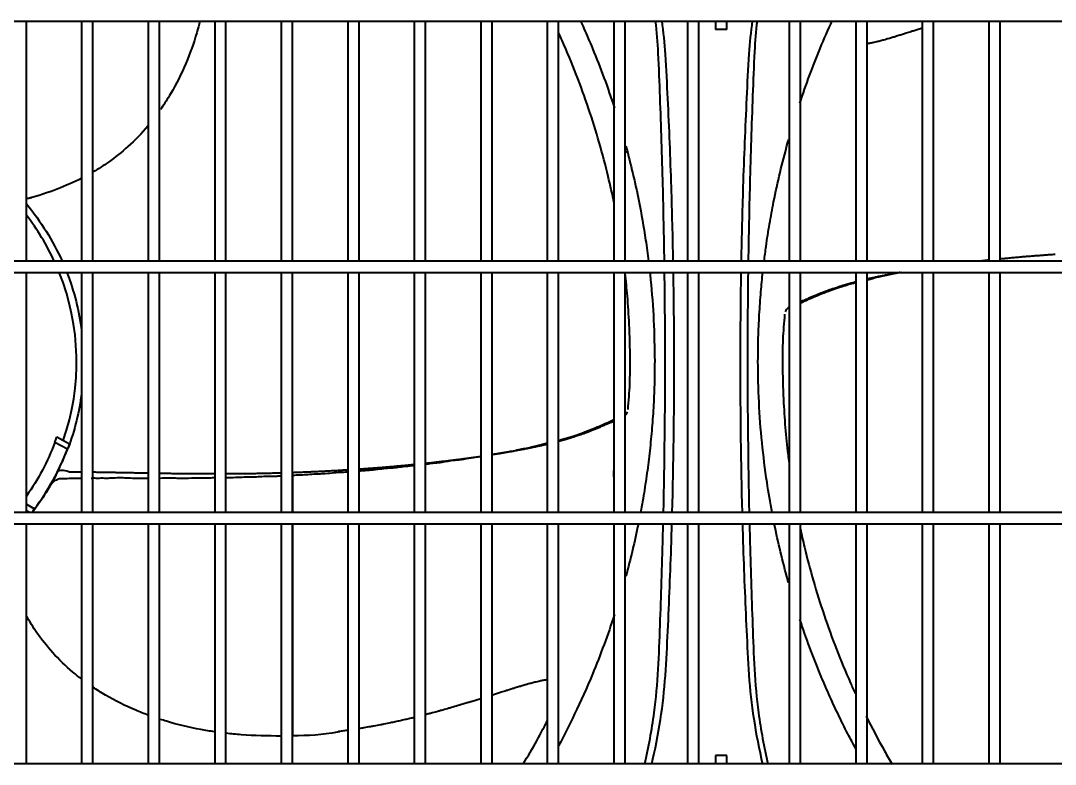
# Model space of a CAD drawing. Extents: x 58467 to 79089, y -33726 to -17391.
# Drawn here: x 78410.26 to 78446.81, y -19846.09 to -19819.82 of the extents above; entities that cross this region are included whole.
import ezdxf

# ---------------------------------------------------------------- set-up
doc = ezdxf.new("R2010")
doc.units = 0
doc.header["$LTSCALE"] = 100
doc.layers.add('+ENTE-ST-DOSEME USTU KONDDRENAJ', color=110, linetype='DOSEMEUSTUKONDENSDRENAJ_LINE', lineweight=40)
doc.linetypes.add('DOSEMEUSTUKONDENSDRENAJ_LINE', pattern='A,300,-40,["CD",Standard,S=15,R=0,X=-35,Y=-7.5],0', length=340)

# ---------------------------------------------------------------- blocks, each defined once
blk = doc.blocks.new('MAGAZA')
at = {"color": 3}
for p, q in [((54065.854, -32520.918, -3.539), (54184.216, -32520.918, -3.539)), ((54101.055, -32529.398, -3.539), (54101.055, -32520.919, -3.539)), ((54103.006, -32520.919, -3.539), (54103.006, -32529.398, -3.539)), ((54103.406, -32529.398, -3.539), (54103.406, -32520.919, -3.539)), ((54105.355, -32520.919, -3.539), (54105.355, -32529.398, -3.539)), ((54105.755, -32529.398, -3.539), (54105.755, -32520.919, -3.539)), ((54107.705, -32520.919, -3.539), (54107.705, -32529.398, -3.539)), ((54108.105, -32529.398, -3.539), (54108.105, -32520.919, -3.539)), ((54110.055, -32520.919, -3.539), (54110.055, -32529.398, -3.539)), ((54110.455, -32529.398, -3.539), (54110.455, -32520.919, -3.539)), ((54112.404, -32520.919, -3.539), (54112.404, -32529.398, -3.539)), ((54112.804, -32529.398, -3.539), (54112.804, -32520.919, -3.539)), ((54114.754, -32520.919, -3.539), (54114.754, -32529.398, -3.539)), ((54115.154, -32529.398, -3.539), (54115.154, -32520.919, -3.539)), ((54117.104, -32520.919, -3.539), (54117.104, -32529.398, -3.539)), ((54117.503, -32529.398, -3.539), (54117.503, -32520.919, -3.539)), ((54119.453, -32520.919, -3.539), (54119.453, -32529.398, -3.539)), ((54119.853, -32529.398, -3.539), (54119.853, -32520.919, -3.539)), ((54121.803, -32520.919, -3.539), (54121.803, -32529.398, -3.539)), ((54122.203, -32529.398, -3.539), (54122.203, -32520.919, -3.539)), ((54124.402, -32520.919, -3.539), (54124.402, -32529.397, -3.539)), ((54124.802, -32529.397, -3.539), (54124.802, -32520.919, -3.539)), ((54125.402, -32520.918, -3.539), (54125.402, -32521.218, -3.539)), ((54125.802, -32521.218, -3.539), (54125.802, -32520.918, -3.539)), ((54128.002, -32520.919, -3.539), (54128.002, -32529.398, -3.539)), ((54128.402, -32529.398, -3.539), (54128.402, -32520.919, -3.539)), ((54130.351, -32520.919, -3.539), (54130.351, -32529.398, -3.539)), ((54130.751, -32529.398, -3.539), (54130.751, -32520.919, -3.539)), ((54132.701, -32520.919, -3.539), (54132.701, -32529.398, -3.539)), ((54133.101, -32529.398, -3.539), (54133.101, -32520.919, -3.539)), ((54135.051, -32520.919, -3.539), (54135.051, -32529.398, -3.539)), ((54135.451, -32529.398, -3.539), (54135.451, -32520.919, -3.539)), ((54122.252, -32525.539, -3.539), (54122.203, -32525.58, -3.539)), ((54184.216, -32529.397, -3.539), (54065.854, -32529.397, -3.539)), ((54065.854, -32529.797, -3.539), (54184.216, -32529.797, -3.539)), ((54101.055, -32538.275, -3.539), (54101.055, -32529.798, -3.539)), ((54103.006, -32529.798, -3.539), (54103.006, -32538.275, -3.539)), ((54103.406, -32538.275, -3.539), (54103.406, -32529.798, -3.539)), ((54105.355, -32529.798, -3.539), (54105.355, -32538.275, -3.539)), ((54105.755, -32538.275, -3.539), (54105.755, -32529.798, -3.539)), ((54107.705, -32529.798, -3.539), (54107.705, -32538.275, -3.539)), ((54108.105, -32538.275, -3.539), (54108.105, -32529.798, -3.539)), ((54110.055, -32529.798, -3.539), (54110.055, -32538.275, -3.539)), ((54110.455, -32538.275, -3.539), (54110.455, -32529.798, -3.539)), ((54112.404, -32529.798, -3.539), (54112.404, -32538.275, -3.539)), ((54112.804, -32538.275, -3.539), (54112.804, -32529.798, -3.539)), ((54114.754, -32529.798, -3.539), (54114.754, -32538.275, -3.539)), ((54115.154, -32538.275, -3.539), (54115.154, -32529.798, -3.539)), ((54117.104, -32529.798, -3.539), (54117.104, -32538.275, -3.539)), ((54117.503, -32538.275, -3.539), (54117.503, -32529.798, -3.539)), ((54119.453, -32529.798, -3.539), (54119.453, -32538.275, -3.539)), ((54119.853, -32538.275, -3.539), (54119.853, -32529.798, -3.539)), ((54121.803, -32529.798, -3.539), (54121.803, -32538.275, -3.539)), ((54122.203, -32538.275, -3.539), (54122.203, -32529.798, -3.539)), ((54124.402, -32529.797, -3.539), (54124.402, -32538.276, -3.539)), ((54124.802, -32538.276, -3.539), (54124.802, -32529.797, -3.539)), ((54128.002, -32529.798, -3.539), (54128.002, -32538.275, -3.539)), ((54128.402, -32538.275, -3.539), (54128.402, -32529.798, -3.539)), ((54130.351, -32529.798, -3.539), (54130.351, -32538.275, -3.539)), ((54130.751, -32538.275, -3.539), (54130.751, -32529.798, -3.539)), ((54132.701, -32529.798, -3.539), (54132.701, -32538.275, -3.539)), ((54133.101, -32538.275, -3.539), (54133.101, -32529.798, -3.539)), ((54135.051, -32529.798, -3.539), (54135.051, -32538.275, -3.539)), ((54135.451, -32538.275, -3.539), (54135.451, -32529.798, -3.539)), ((54102.125, -32535.607, -3.539), (54102.571, -32535.851, -3.539)), ((54102.501, -32536.041, -3.539), (54102.057, -32535.798, -3.539)), ((54110.459, -32536.955, -3.539), (54110.459, -32538.276, -3.539)), ((54184.216, -32538.276, -3.539), (54065.854, -32538.276, -3.539)), ((54101.055, -32537.985, -3.539), (54101.346, -32538.145, -3.539)), ((54101.168, -32538.276, -3.539), (54101.055, -32538.213, -3.539)), ((54065.854, -32538.676, -3.539), (54184.216, -32538.676, -3.539)), ((54101.055, -32547.154, -3.539), (54101.055, -32538.675, -3.539)), ((54103.006, -32538.675, -3.539), (54103.006, -32547.154, -3.539)), ((54103.406, -32547.154, -3.539), (54103.406, -32538.675, -3.539)), ((54105.355, -32538.675, -3.539), (54105.355, -32547.154, -3.539)), ((54105.755, -32547.154, -3.539), (54105.755, -32538.675, -3.539)), ((54107.705, -32538.675, -3.539), (54107.705, -32547.154, -3.539)), ((54108.105, -32547.154, -3.539), (54108.105, -32538.675, -3.539)), ((54110.055, -32538.675, -3.539), (54110.055, -32547.154, -3.539)), ((54110.455, -32547.154, -3.539), (54110.455, -32538.675, -3.539)), ((54110.459, -32538.676, -3.539), (54110.459, -32546.153, -3.539)), ((54112.404, -32538.675, -3.539), (54112.404, -32547.154, -3.539)), ((54112.804, -32547.154, -3.539), (54112.804, -32538.675, -3.539)), ((54114.754, -32538.675, -3.539), (54114.754, -32547.154, -3.539)), ((54115.154, -32547.154, -3.539), (54115.154, -32538.675, -3.539)), ((54117.104, -32538.675, -3.539), (54117.104, -32547.154, -3.539)), ((54117.503, -32547.154, -3.539), (54117.503, -32538.675, -3.539)), ((54119.453, -32538.675, -3.539), (54119.453, -32547.154, -3.539)), ((54119.853, -32547.154, -3.539), (54119.853, -32538.675, -3.539)), ((54121.803, -32538.675, -3.539), (54121.803, -32547.154, -3.539)), ((54122.203, -32547.154, -3.539), (54122.203, -32538.675, -3.539)), ((54124.402, -32538.676, -3.539), (54124.402, -32547.154, -3.539)), ((54124.802, -32547.154, -3.539), (54124.802, -32538.676, -3.539)), ((54128.002, -32538.675, -3.539), (54128.002, -32547.154, -3.539)), ((54128.402, -32547.154, -3.539), (54128.402, -32538.675, -3.539)), ((54130.351, -32538.675, -3.539), (54130.351, -32547.154, -3.539)), ((54130.751, -32547.154, -3.539), (54130.751, -32538.675, -3.539)), ((54132.701, -32538.675, -3.539), (54132.701, -32547.154, -3.539)), ((54133.101, -32547.154, -3.539), (54133.101, -32538.675, -3.539)), ((54135.051, -32538.675, -3.539), (54135.051, -32547.154, -3.539)), ((54135.451, -32547.154, -3.539), (54135.451, -32538.675, -3.539)), ((54125.402, -32546.854, -3.539), (54125.402, -32547.154, -3.539)), ((54125.802, -32546.854, -3.539), (54125.402, -32546.854, -3.539)), ((54125.802, -32547.154, -3.539), (54125.802, -32546.854, -3.539)), ((54184.216, -32547.154, -3.539), (54065.854, -32547.154, -3.539))]:
    blk.add_line(p, q, dxfattribs=at)
at = {"color": 3, "extrusion": (5.03151e-06, -5.39034e-06, 1)}
blk.add_arc((54101.1, -32526.675, -3.093), 0.5, 264.8443, 286.4677, dxfattribs=at)
at = {"color": 3, "extrusion": (0, 0, -1)}
for centre, radius, start, end in [((-54094.375, -32532.957, 3.539), 8.702, 140.1375, 155.8505), ((-54094.377, -32532.953, 3.539), 8.699, 158.7281, 172.7104), ((-54094.377, -32532.953, 3.539), 8.699, 187.2888, 200.4357), ((-54094.376, -32532.953, 3.539), 8.191, 200.3267, 215.3728), ((-54094.376, -32532.953, 3.539), 8.699, 207.6697, 217.7283)]:
    blk.add_arc(centre, radius, start, end, dxfattribs=at)
at = {"color": 3}
for centre, radius, start, end in [((54094.376, -32532.953, -3.539), 8.449, 24.8886, 37.7673), ((54094.377, -32532.954, -3.539), 8.449, 340.7965, 21.9425), ((54094.375, -32532.948, -3.539), 8.694, 323.2955, 339.1626), ((54122.891, -32536.902, -3.539), 1.1, 171.8382, 188.1618), ((54122.891, -32536.902, -3.539), 1.795, 261.0565, 262.7284)]:
    blk.add_arc(centre, radius, start, end, dxfattribs=at)
for points, knots in [([(54107.186, -32520.922, -3.539), (54107.151, -32521.059, -3.539), (54107.011, -32521.563, -3.539), (54106.702, -32522.434, -3.539), (54106.261, -32523.321, -3.539), (54105.927, -32523.848, -3.539), (54105.8, -32524.031, -3.539), (54105.789, -32524.047, -3.539)], [0, 0, 0, 0, 0.124316, 0.45964, 0.807719, 0.983963, 1, 1, 1, 1]), ([(54120.623, -32520.905, -3.539), (54120.665, -32520.996, -3.539), (54120.812, -32521.321, -3.539), (54121.246, -32522.332, -3.539), (54121.593, -32523.271, -3.539), (54121.824, -32523.979, -3.539)], [0, 0, 0, 0, 0.090907, 0.323924, 1, 1, 1, 1]), ([(54123.592, -32529.396, -3.539), (54123.579, -32528.502, -3.539), (54123.561, -32527.609, -3.539), (54123.512, -32525.679, -3.539), (54123.479, -32524.643, -3.539), (54123.419, -32523.09, -3.539), (54123.403, -32522.572, -3.539), (54123.354, -32521.674, -3.539), (54123.323, -32521.294, -3.539), (54123.28, -32520.916, -3.539)], [0, 0, 0, 0, 0.315659, 0.315659, 0.681641, 0.681641, 0.864632, 0.864632, 1, 1, 1, 1]), ([(54123.904, -32529.397, -3.539), (54123.888, -32528.527, -3.539), (54123.866, -32527.658, -3.539), (54123.805, -32525.745, -3.539), (54123.763, -32524.702, -3.539), (54123.687, -32523.138, -3.539), (54123.666, -32522.616, -3.539), (54123.601, -32521.701, -3.539), (54123.561, -32521.308, -3.539), (54123.509, -32520.915, -3.539)], [0, 0, 0, 0, 0.307076, 0.307076, 0.675824, 0.675824, 0.860198, 0.860198, 1, 1, 1, 1]), ([(54126.695, -32520.916, -3.539), (54126.644, -32521.3, -3.539), (54126.604, -32521.688, -3.539), (54126.54, -32522.597, -3.539), (54126.518, -32523.119, -3.539), (54126.442, -32524.686, -3.539), (54126.4, -32525.732, -3.539), (54126.339, -32527.65, -3.539), (54126.317, -32528.523, -3.539), (54126.301, -32529.396, -3.539)], [0, 0, 0, 0, 0.136943, 0.136943, 0.321752, 0.321752, 0.691369, 0.691369, 1, 1, 1, 1]), ([(54126.865, -32520.918, -3.539), (54126.825, -32521.275, -3.539), (54126.794, -32521.634, -3.539), (54126.744, -32522.513, -3.539), (54126.728, -32523.034, -3.539), (54126.668, -32524.596, -3.539), (54126.635, -32525.638, -3.539), (54126.585, -32527.585, -3.539), (54126.566, -32528.491, -3.539), (54126.553, -32529.396, -3.539)], [0, 0, 0, 0, 0.126998, 0.126998, 0.311253, 0.311253, 0.679764, 0.679764, 1, 1, 1, 1]), ([(54128.376, -32523.814, -3.539), (54128.592, -32523.162, -3.539), (54128.957, -32522.184, -3.539), (54129.374, -32521.229, -3.539), (54129.522, -32520.905, -3.539)], [0, 0, 0, 0, 0.658433, 1, 1, 1, 1]), ([(54121.815, -32527.352, -3.539), (54121.751, -32527.038, -3.539), (54121.504, -32525.925, -3.539), (54120.954, -32524.007, -3.539), (54120.299, -32522.316, -3.539), (54119.903, -32521.434, -3.539), (54119.865, -32521.351, -3.539)], [0, 0, 0, 0, 0.157183, 0.558604, 0.95857, 1, 1, 1, 1]), ([(54125.802, -32521.218, -3.539), (54125.802, -32521.218, -3.539), (54125.8, -32521.218, -3.539), (54125.791, -32521.218, -3.539), (54125.782, -32521.218, -3.539), (54125.758, -32521.218, -3.539), (54125.743, -32521.218, -3.539), (54125.707, -32521.218, -3.539), (54125.687, -32521.218, -3.539), (54125.645, -32521.218, -3.539), (54125.622, -32521.218, -3.539), (54125.577, -32521.218, -3.539), (54125.555, -32521.218, -3.539), (54125.512, -32521.218, -3.539), (54125.492, -32521.218, -3.539), (54125.458, -32521.218, -3.539), (54125.443, -32521.218, -3.539), (54125.419, -32521.218, -3.539), (54125.411, -32521.218, -3.539), (54125.403, -32521.218, -3.539), (54125.402, -32521.218, -3.539), (54125.402, -32521.218, -3.539)], [0, 0, 0, 0, 0.072796, 0.072796, 0.180355, 0.180355, 0.287914, 0.287914, 0.395473, 0.395473, 0.503031, 0.503031, 0.61059, 0.61059, 0.718149, 0.718149, 0.825708, 0.825708, 0.933267, 0.933267, 1, 1, 1, 1]), ([(54130.744, -32521.712, -3.539), (54130.746, -32521.712, -3.539), (54130.766, -32521.709, -3.539), (54130.803, -32521.703, -3.539), (54130.866, -32521.692, -3.539), (54130.926, -32521.68, -3.539), (54131.003, -32521.664, -3.539), (54131.082, -32521.645, -3.539), (54131.163, -32521.625, -3.539), (54131.236, -32521.606, -3.539), (54131.309, -32521.586, -3.539), (54131.397, -32521.562, -3.539), (54131.488, -32521.535, -3.539), (54131.595, -32521.504, -3.539), (54131.69, -32521.476, -3.539), (54131.787, -32521.446, -3.539), (54131.886, -32521.415, -3.539), (54132.001, -32521.379, -3.539), (54132.119, -32521.342, -3.539), (54132.224, -32521.309, -3.539), (54132.33, -32521.275, -3.539), (54132.453, -32521.236, -3.539), (54132.579, -32521.196, -3.539), (54132.66, -32521.171, -3.539), (54132.696, -32521.159, -3.539), (54132.7, -32521.158, -3.539)], [0, 0, 0, 0, 0.004044, 0.044465, 0.084886, 0.125307, 0.165729, 0.22636, 0.266782, 0.307203, 0.347624, 0.388045, 0.448677, 0.489098, 0.54973, 0.590151, 0.630573, 0.691204, 0.751836, 0.792257, 0.832679, 0.89331, 0.953942, 0.994364, 1, 1, 1, 1]), ([(54105.356, -32524.611, -3.539), (54105.351, -32524.618, -3.539), (54105.131, -32524.879, -3.539), (54104.688, -32525.338, -3.539), (54104.027, -32525.864, -3.539), (54103.598, -32526.14, -3.539), (54103.414, -32526.247, -3.539)], [0, 0, 0, 0, 0.009856, 0.405385, 0.751633, 1, 1, 1, 1]), ([(54127.115, -32529.394, -3.539), (54127.137, -32529.221, -3.539), (54127.194, -32528.784, -3.539), (54127.303, -32528.087, -3.539), (54127.529, -32526.865, -3.539), (54127.765, -32525.871, -3.539), (54127.969, -32525.142, -3.539), (54127.98, -32525.099, -3.539)], [0, 0, 0, 0, 0.119341, 0.301439, 0.482327, 0.969974, 1, 1, 1, 1]), ([(54122.23, -32525.336, -3.539), (54122.405, -32525.976, -3.539), (54122.665, -32527.076, -3.539), (54122.903, -32528.436, -3.539), (54122.999, -32529.146, -3.539), (54123.03, -32529.394, -3.539)], [0, 0, 0, 0, 0.48072, 0.818915, 1, 1, 1, 1]), ([(54103.009, -32526.468, -3.539), (54102.729, -32526.61, -3.539), (54102.11, -32526.881, -3.539), (54101.469, -32527.095, -3.539), (54101.119, -32527.191, -3.539)], [0, 0, 0, 0, 0.466455, 1, 1, 1, 1]), ([(54135.049, -32529.365, -3.539), (54135.003, -32529.37, -3.539), (54134.927, -32529.378, -3.539), (54134.83, -32529.389, -3.539), (54134.779, -32529.394, -3.539), (54134.758, -32529.397, -3.539)], [0, 0, 0, 0, 0.46864, 0.785024, 1, 1, 1, 1]), ([(54137.401, -32529.163, -3.539), (54137.396, -32529.163, -3.539), (54137.327, -32529.168, -3.539), (54137.207, -32529.176, -3.539), (54137.043, -32529.188, -3.539), (54136.897, -32529.199, -3.539), (54136.752, -32529.21, -3.539), (54136.593, -32529.222, -3.539), (54136.435, -32529.235, -3.539), (54136.278, -32529.248, -3.539), (54136.12, -32529.262, -3.539), (54135.979, -32529.274, -3.539), (54135.822, -32529.289, -3.539), (54135.68, -32529.302, -3.539), (54135.545, -32529.315, -3.539), (54135.473, -32529.322, -3.539), (54135.449, -32529.324, -3.539)], [0, 0, 0, 0, 0.007103, 0.105116, 0.178625, 0.252135, 0.325644, 0.399153, 0.497166, 0.570676, 0.644185, 0.742198, 0.791204, 0.889217, 0.962726, 1, 1, 1, 1]), ([(54122.306, -32534.636, -3.539), (54122.336, -32534.333, -3.539), (54122.379, -32533.741, -3.539), (54122.384, -32532.739, -3.539), (54122.36, -32531.706, -3.539), (54122.294, -32530.692, -3.539), (54122.235, -32530.092, -3.539), (54122.205, -32529.824, -3.539)], [0, 0, 0, 0, 0.183902, 0.361313, 0.620544, 0.830062, 1, 1, 1, 1]), ([(54123.077, -32529.796, -3.539), (54123.086, -32529.882, -3.539), (54123.145, -32530.444, -3.539), (54123.227, -32531.489, -3.539), (54123.241, -32532.45, -3.539), (54123.248, -32532.933, -3.539)], [0, 0, 0, 0, 0.083377, 0.539095, 1, 1, 1, 1]), ([(54126.897, -32532.933, -3.539), (54126.9, -32532.658, -3.539), (54126.904, -32532.11, -3.539), (54126.941, -32531.291, -3.539), (54126.995, -32530.52, -3.539), (54127.044, -32530.023, -3.539), (54127.068, -32529.796, -3.539)], [0, 0, 0, 0, 0.262384, 0.523093, 0.782124, 1, 1, 1, 1]), ([(54131.97, -32529.797, -3.539), (54131.969, -32529.797, -3.539), (54131.871, -32529.815, -3.539), (54131.624, -32529.868, -3.539), (54131.391, -32529.912, -3.539), (54131.041, -32529.989, -3.539), (54130.883, -32530.038, -3.539), (54130.756, -32530.069, -3.539), (54130.752, -32530.07, -3.539)], [0, 0, 0, 0, 0.002202, 0.228493, 0.627967, 0.70862, 0.991569, 1, 1, 1, 1]), ([(54131.922, -32529.798, -3.539), (54131.914, -32529.799, -3.539), (54131.878, -32529.805, -3.539), (54131.786, -32529.822, -3.539), (54131.675, -32529.843, -3.539), (54131.538, -32529.869, -3.539), (54131.43, -32529.89, -3.539), (54131.294, -32529.917, -3.539), (54131.187, -32529.939, -3.539), (54131.066, -32529.965, -3.539), (54130.96, -32529.988, -3.539), (54130.851, -32530.012, -3.539), (54130.782, -32530.028, -3.539), (54130.752, -32530.035, -3.539)], [0, 0, 0, 0, 0.019315, 0.08873, 0.227561, 0.296976, 0.435806, 0.505221, 0.644052, 0.713467, 0.81759, 0.921713, 1, 1, 1, 1]), ([(54130.351, -32530.134, -3.539), (54130.331, -32530.139, -3.539), (54130.286, -32530.151, -3.539), (54130.203, -32530.174, -3.539), (54130.103, -32530.201, -3.539), (54130.004, -32530.23, -3.539), (54129.909, -32530.258, -3.539), (54129.811, -32530.289, -3.539), (54129.715, -32530.319, -3.539), (54129.631, -32530.347, -3.539), (54129.549, -32530.375, -3.539), (54129.456, -32530.407, -3.539), (54129.364, -32530.44, -3.539), (54129.285, -32530.47, -3.539), (54129.207, -32530.499, -3.539), (54129.131, -32530.529, -3.539), (54129.044, -32530.563, -3.539), (54128.97, -32530.593, -3.539), (54128.898, -32530.623, -3.539), (54128.837, -32530.648, -3.539), (54128.776, -32530.674, -3.539), (54128.709, -32530.703, -3.539), (54128.642, -32530.731, -3.539), (54128.577, -32530.759, -3.539), (54128.525, -32530.782, -3.539), (54128.47, -32530.806, -3.539), (54128.431, -32530.823, -3.539), (54128.404, -32530.835, -3.539), (54128.394, -32530.839, -3.539)], [0, 0, 0, 0, 0.025302, 0.058842, 0.109154, 0.159465, 0.193006, 0.243317, 0.293628, 0.327169, 0.36071, 0.411021, 0.461332, 0.494873, 0.528414, 0.578725, 0.612266, 0.662577, 0.696118, 0.729658, 0.763199, 0.79674, 0.847051, 0.880592, 0.914133, 0.947674, 0.981214, 1, 1, 1, 1]), ([(54130.35, -32530.162, -3.539), (54130.314, -32530.171, -3.539), (54130.215, -32530.197, -3.539), (54130.091, -32530.234, -3.539), (54129.995, -32530.262, -3.539), (54129.905, -32530.289, -3.539), (54129.782, -32530.33, -3.539), (54129.601, -32530.39, -3.539), (54129.261, -32530.511, -3.539), (54128.886, -32530.663, -3.539), (54128.558, -32530.806, -3.539), (54128.439, -32530.865, -3.539), (54128.399, -32530.884, -3.539)], [0, 0, 0, 0, 0.053839, 0.149249, 0.203333, 0.226493, 0.301247, 0.373104, 0.496736, 0.801431, 0.930492, 1, 1, 1, 1]), ([(54127.839, -32531.269, -3.539), (54127.809, -32531.573, -3.539), (54127.766, -32532.165, -3.539), (54127.761, -32533.166, -3.539), (54127.785, -32534.2, -3.539), (54127.855, -32535.264, -3.539), (54127.93, -32536.014, -3.539), (54127.982, -32536.432, -3.539), (54127.994, -32536.531, -3.539)], [0, 0, 0, 0, 0.167977, 0.330025, 0.566807, 0.758181, 0.942521, 1, 1, 1, 1]), ([(54127.998, -32531.028, -3.539), (54127.987, -32531.034, -3.539), (54127.95, -32531.058, -3.539), (54127.909, -32531.105, -3.539), (54127.875, -32531.156, -3.539), (54127.861, -32531.183, -3.539)], [0, 0, 0, 0, 0.14858, 0.57746, 1, 1, 1, 1]), ([(54123.248, -32532.933, -3.539), (54123.246, -32533.208, -3.539), (54123.241, -32533.756, -3.539), (54123.205, -32534.575, -3.539), (54123.147, -32535.387, -3.539), (54123.067, -32536.192, -3.539), (54122.965, -32536.989, -3.539), (54122.857, -32537.684, -3.539), (54122.78, -32538.112, -3.539), (54122.749, -32538.278, -3.539)], [0, 0, 0, 0, 0.153416, 0.305853, 0.457308, 0.607781, 0.75727, 0.905773, 1, 1, 1, 1]), ([(54127.397, -32538.279, -3.539), (54127.33, -32537.925, -3.539), (54127.191, -32537.105, -3.539), (54127.03, -32535.805, -3.539), (54126.918, -32534.376, -3.539), (54126.904, -32533.416, -3.539), (54126.897, -32532.933, -3.539)], [0, 0, 0, 0, 0.200697, 0.464092, 0.73053, 1, 1, 1, 1]), ([(54119.854, -32535.729, -3.539), (54119.87, -32535.724, -3.539), (54119.948, -32535.703, -3.539), (54120.055, -32535.672, -3.539), (54120.15, -32535.644, -3.539), (54120.241, -32535.616, -3.539), (54120.363, -32535.575, -3.539), (54120.544, -32535.516, -3.539), (54120.884, -32535.395, -3.539), (54121.259, -32535.242, -3.539), (54121.609, -32535.09, -3.539), (54121.747, -32535.021, -3.539), (54121.804, -32534.993, -3.539)], [0, 0, 0, 0, 0.024177, 0.119177, 0.173029, 0.19609, 0.270523, 0.342071, 0.465172, 0.768559, 0.897066, 1, 1, 1, 1]), ([(54122.206, -32534.834, -3.539), (54122.217, -32534.823, -3.539), (54122.244, -32534.79, -3.539), (54122.27, -32534.75, -3.539), (54122.284, -32534.722, -3.539)], [0, 0, 0, 0, 0.363149, 1, 1, 1, 1]), ([(54119.856, -32535.755, -3.539), (54119.881, -32535.749, -3.539), (54119.943, -32535.732, -3.539), (54120.042, -32535.704, -3.539), (54120.141, -32535.676, -3.539), (54120.236, -32535.647, -3.539), (54120.335, -32535.617, -3.539), (54120.431, -32535.586, -3.539), (54120.514, -32535.559, -3.539), (54120.596, -32535.531, -3.539), (54120.689, -32535.499, -3.539), (54120.781, -32535.465, -3.539), (54120.86, -32535.436, -3.539), (54120.938, -32535.406, -3.539), (54121.015, -32535.377, -3.539), (54121.101, -32535.342, -3.539), (54121.175, -32535.312, -3.539), (54121.247, -32535.283, -3.539), (54121.308, -32535.257, -3.539), (54121.369, -32535.232, -3.539), (54121.437, -32535.203, -3.539), (54121.503, -32535.174, -3.539), (54121.568, -32535.146, -3.539), (54121.62, -32535.124, -3.539), (54121.675, -32535.1, -3.539), (54121.721, -32535.08, -3.539), (54121.771, -32535.058, -3.539), (54121.796, -32535.047, -3.539), (54121.807, -32535.042, -3.539)], [0, 0, 0, 0, 0.03153, 0.081147, 0.130764, 0.163842, 0.21346, 0.263077, 0.296155, 0.329233, 0.37885, 0.428467, 0.461545, 0.494623, 0.54424, 0.577319, 0.626936, 0.660014, 0.693092, 0.72617, 0.759248, 0.808865, 0.841943, 0.875021, 0.908099, 0.941178, 0.974256, 1, 1, 1, 1]), ([(54102.057, -32535.798, -3.539), (54102.065, -32535.777, -3.539), (54102.073, -32535.755, -3.539), (54102.088, -32535.714, -3.539), (54102.094, -32535.695, -3.539), (54102.106, -32535.661, -3.539), (54102.111, -32535.647, -3.539), (54102.119, -32535.624, -3.539), (54102.122, -32535.616, -3.539), (54102.124, -32535.609, -3.539), (54102.125, -32535.607, -3.539), (54102.125, -32535.607, -3.539)], [0, 0, 0, 0, 0.21816, 0.21816, 0.436362, 0.436362, 0.653817, 0.653817, 0.868707, 0.868707, 1, 1, 1, 1]), ([(54102.157, -32536.838, -3.539), (54102.167, -32536.818, -3.539), (54102.176, -32536.798, -3.539), (54102.231, -32536.681, -3.539), (54102.274, -32536.584, -3.539), (54102.357, -32536.4, -3.539), (54102.395, -32536.314, -3.539), (54102.466, -32536.148, -3.539), (54102.499, -32536.069, -3.539), (54102.529, -32535.99, -3.539)], [0, 0, 0, 0, 0.07319, 0.07319, 0.416738, 0.416738, 0.719921, 0.719921, 1, 1, 1, 1]), ([(54102.571, -32535.851, -3.539), (54102.571, -32535.851, -3.539), (54102.57, -32535.855, -3.539), (54102.565, -32535.869, -3.539), (54102.561, -32535.879, -3.539), (54102.552, -32535.905, -3.539), (54102.546, -32535.921, -3.539), (54102.533, -32535.957, -3.539), (54102.525, -32535.977, -3.539), (54102.512, -32536.012, -3.539), (54102.507, -32536.027, -3.539), (54102.501, -32536.041, -3.539)], [0, 0, 0, 0, 0.211758, 0.211758, 0.423432, 0.423432, 0.636431, 0.636431, 0.852021, 0.852021, 1, 1, 1, 1]), ([(54117.504, -32536.225, -3.539), (54117.541, -32536.218, -3.539), (54117.666, -32536.19, -3.539), (54117.838, -32536.163, -3.539), (54118.033, -32536.134, -3.539), (54118.232, -32536.099, -3.539), (54118.521, -32536.037, -3.539), (54118.754, -32535.994, -3.539), (54119.105, -32535.917, -3.539), (54119.281, -32535.862, -3.539), (54119.429, -32535.827, -3.539), (54119.452, -32535.822, -3.539)], [0, 0, 0, 0, 0.053106, 0.183061, 0.25229, 0.323469, 0.470338, 0.72961, 0.781957, 0.965599, 1, 1, 1, 1]), ([(54117.505, -32536.229, -3.539), (54117.538, -32536.223, -3.539), (54117.613, -32536.211, -3.539), (54117.732, -32536.192, -3.539), (54117.861, -32536.171, -3.539), (54117.991, -32536.149, -3.539), (54118.12, -32536.127, -3.539), (54118.233, -32536.107, -3.539), (54118.359, -32536.084, -3.539), (54118.47, -32536.063, -3.539), (54118.607, -32536.037, -3.539), (54118.716, -32536.016, -3.539), (54118.851, -32535.989, -3.539), (54118.959, -32535.966, -3.539), (54119.079, -32535.941, -3.539), (54119.185, -32535.918, -3.539), (54119.304, -32535.891, -3.539), (54119.393, -32535.871, -3.539), (54119.443, -32535.859, -3.539), (54119.453, -32535.857, -3.539)], [0, 0, 0, 0, 0.048356, 0.112135, 0.175914, 0.239693, 0.303472, 0.367251, 0.409771, 0.49481, 0.537329, 0.622368, 0.664887, 0.749926, 0.792445, 0.856225, 0.920004, 0.983783, 1, 1, 1, 1]), ([(54115.155, -32536.534, -3.539), (54115.181, -32536.532, -3.539), (54115.238, -32536.525, -3.539), (54115.355, -32536.513, -3.539), (54115.492, -32536.497, -3.539), (54115.644, -32536.48, -3.539), (54115.796, -32536.462, -3.539), (54115.932, -32536.446, -3.539), (54116.083, -32536.427, -3.539), (54116.22, -32536.41, -3.539), (54116.372, -32536.391, -3.539), (54116.509, -32536.373, -3.539), (54116.644, -32536.354, -3.539), (54116.792, -32536.334, -3.539), (54116.923, -32536.315, -3.539), (54117.031, -32536.3, -3.539), (54117.081, -32536.293, -3.539), (54117.101, -32536.29, -3.539)], [0, 0, 0, 0, 0.039359, 0.085754, 0.178543, 0.248135, 0.317727, 0.410516, 0.456911, 0.5497, 0.619292, 0.688884, 0.758476, 0.828068, 0.920857, 0.967252, 1, 1, 1, 1]), ([(54115.158, -32536.564, -3.539), (54115.223, -32536.555, -3.539), (54115.368, -32536.535, -3.539), (54115.552, -32536.517, -3.539), (54115.847, -32536.482, -3.539), (54116.071, -32536.437, -3.539), (54116.334, -32536.41, -3.539), (54116.584, -32536.378, -3.539), (54116.835, -32536.334, -3.539), (54117.013, -32536.305, -3.539), (54117.101, -32536.293, -3.539)], [0, 0, 0, 0, 0.113321, 0.262749, 0.319434, 0.510079, 0.587964, 0.672012, 0.853439, 1, 1, 1, 1]), ([(54102.552, -32536.839, -3.539), (54102.461, -32536.81, -3.539), (54102.375, -32536.795, -3.539), (54102.236, -32536.795, -3.539), (54102.183, -32536.81, -3.539), (54102.157, -32536.838, -3.539)], [0, 0, 0, 0, 0.5, 0.5, 1, 1, 1, 1]), ([(54110.452, -32536.859, -3.539), (54110.501, -32536.857, -3.539), (54110.616, -32536.853, -3.539), (54110.763, -32536.848, -3.539), (54110.927, -32536.841, -3.539), (54111.075, -32536.835, -3.539), (54111.241, -32536.828, -3.539), (54111.392, -32536.821, -3.539), (54111.542, -32536.813, -3.539), (54111.708, -32536.805, -3.539), (54111.854, -32536.797, -3.539), (54112.016, -32536.788, -3.539), (54112.161, -32536.78, -3.539), (54112.301, -32536.771, -3.539), (54112.377, -32536.767, -3.539), (54112.404, -32536.765, -3.539)], [0, 0, 0, 0, 0.075374, 0.176188, 0.226595, 0.327409, 0.403019, 0.47863, 0.55424, 0.629851, 0.730665, 0.781072, 0.881886, 0.957497, 1, 1, 1, 1]), ([(54112.803, -32536.801, -3.539), (54112.856, -32536.797, -3.539), (54112.965, -32536.79, -3.539), (54113.137, -32536.779, -3.539), (54113.367, -32536.757, -3.539), (54113.606, -32536.727, -3.539), (54113.819, -32536.708, -3.539), (54113.999, -32536.696, -3.539), (54114.17, -32536.68, -3.539), (54114.387, -32536.645, -3.539), (54114.605, -32536.629, -3.539), (54114.732, -32536.616, -3.539), (54114.755, -32536.614, -3.539)], [0, 0, 0, 0, 0.073989, 0.153729, 0.239276, 0.420725, 0.584233, 0.647352, 0.701423, 0.819298, 0.967653, 1, 1, 1, 1]), ([(54112.804, -32536.739, -3.539), (54112.854, -32536.735, -3.539), (54112.953, -32536.729, -3.539), (54113.102, -32536.718, -3.539), (54113.249, -32536.707, -3.539), (54113.393, -32536.696, -3.539), (54113.552, -32536.684, -3.539), (54113.71, -32536.671, -3.539), (54113.867, -32536.658, -3.539), (54114.025, -32536.644, -3.539), (54114.166, -32536.631, -3.539), (54114.323, -32536.617, -3.539), (54114.465, -32536.604, -3.539), (54114.62, -32536.589, -3.539), (54114.711, -32536.58, -3.539), (54114.755, -32536.576, -3.539)], [0, 0, 0, 0, 0.075163, 0.148659, 0.222156, 0.295652, 0.369148, 0.467143, 0.54064, 0.614136, 0.712131, 0.761129, 0.859124, 0.93262, 1, 1, 1, 1]), ([(54101.936, -32537.275, -3.539), (54101.96, -32537.239, -3.539), (54102.022, -32537.168, -3.539), (54102.155, -32537.1, -3.539), (54102.263, -32537.065, -3.539), (54102.32, -32537.074, -3.539), (54102.322, -32537.074, -3.539)], [0, 0, 0, 0, 0.282775, 0.623842, 0.989494, 1, 1, 1, 1]), ([(54102.198, -32537.079, -3.539), (54102.394, -32537.073, -3.539), (54102.663, -32537.065, -3.539), (54102.932, -32537.061, -3.539), (54103.005, -32537.06, -3.539)], [0, 0, 0, 0, 0.728232, 1, 1, 1, 1]), ([(54102.565, -32536.842, -3.539), (54102.581, -32536.842, -3.539), (54102.623, -32536.842, -3.539), (54102.707, -32536.841, -3.539), (54102.799, -32536.841, -3.539), (54102.893, -32536.841, -3.539), (54102.958, -32536.841, -3.539), (54102.996, -32536.841, -3.539), (54103.006, -32536.841, -3.539)], [0, 0, 0, 0, 0.114118, 0.296477, 0.570016, 0.752375, 0.934735, 1, 1, 1, 1]), ([(54103.338, -32537.058, -3.539), (54103.356, -32537.057, -3.539), (54103.397, -32537.057, -3.539), (54103.498, -32537.057, -3.539), (54103.621, -32537.058, -3.539), (54103.752, -32537.056, -3.539), (54103.861, -32537.059, -3.539), (54103.962, -32537.058, -3.539), (54104.124, -32537.051, -3.539), (54104.308, -32537.034, -3.539), (54104.588, -32537.05, -3.539), (54104.964, -32537.065, -3.539), (54105.204, -32537.058, -3.539), (54105.357, -32537.058, -3.539)], [0, 0, 0, 0, 0.023979, 0.057821, 0.139707, 0.202549, 0.263082, 0.301331, 0.341759, 0.491813, 0.616194, 0.749702, 1, 1, 1, 1]), ([(54103.405, -32536.845, -3.539), (54103.43, -32536.845, -3.539), (54103.484, -32536.845, -3.539), (54103.571, -32536.846, -3.539), (54103.67, -32536.848, -3.539), (54103.771, -32536.85, -3.539), (54103.887, -32536.851, -3.539), (54103.989, -32536.853, -3.539), (54104.105, -32536.855, -3.539), (54104.223, -32536.857, -3.539), (54104.343, -32536.859, -3.539), (54104.448, -32536.861, -3.539), (54104.555, -32536.864, -3.539), (54104.679, -32536.866, -3.539), (54104.806, -32536.868, -3.539), (54104.931, -32536.871, -3.539), (54105.057, -32536.874, -3.539), (54105.182, -32536.876, -3.539), (54105.282, -32536.878, -3.539), (54105.334, -32536.879, -3.539), (54105.355, -32536.879, -3.539)], [0, 0, 0, 0, 0.040122, 0.086532, 0.132942, 0.202558, 0.248968, 0.318584, 0.364994, 0.43461, 0.504225, 0.550636, 0.597046, 0.666662, 0.736277, 0.782688, 0.852303, 0.921919, 0.968329, 1, 1, 1, 1]), ([(54105.756, -32536.886, -3.539), (54105.773, -32536.887, -3.539), (54105.838, -32536.888, -3.539), (54105.934, -32536.889, -3.539), (54106.077, -32536.891, -3.539), (54106.207, -32536.893, -3.539), (54106.354, -32536.895, -3.539), (54106.487, -32536.897, -3.539), (54106.619, -32536.898, -3.539), (54106.767, -32536.9, -3.539), (54106.897, -32536.901, -3.539), (54107.043, -32536.902, -3.539), (54107.172, -32536.903, -3.539), (54107.318, -32536.904, -3.539), (54107.464, -32536.904, -3.539), (54107.593, -32536.904, -3.539), (54107.673, -32536.904, -3.539), (54107.704, -32536.904, -3.539)], [0, 0, 0, 0, 0.027433, 0.102463, 0.152482, 0.252522, 0.302541, 0.377571, 0.4526, 0.50262, 0.602659, 0.652679, 0.727708, 0.802738, 0.877767, 0.952797, 1, 1, 1, 1]), ([(54105.79, -32537.06, -3.539), (54105.891, -32537.056, -3.539), (54106.051, -32537.044, -3.539), (54106.315, -32537.057, -3.539), (54106.643, -32537.064, -3.539), (54106.96, -32537.049, -3.539), (54107.201, -32537.052, -3.539), (54107.364, -32537.054, -3.539), (54107.447, -32537.054, -3.539), (54107.561, -32537.047, -3.539), (54107.651, -32537.042, -3.539), (54107.704, -32537.041, -3.539)], [0, 0, 0, 0, 0.153476, 0.264532, 0.383214, 0.619071, 0.799507, 0.831601, 0.860485, 0.918311, 1, 1, 1, 1]), ([(54108.105, -32536.903, -3.539), (54108.141, -32536.903, -3.539), (54108.211, -32536.903, -3.539), (54108.347, -32536.902, -3.539), (54108.48, -32536.901, -3.539), (54108.645, -32536.899, -3.539), (54108.776, -32536.898, -3.539), (54108.94, -32536.896, -3.539), (54109.072, -32536.894, -3.539), (54109.236, -32536.891, -3.539), (54109.368, -32536.888, -3.539), (54109.535, -32536.885, -3.539), (54109.67, -32536.882, -3.539), (54109.84, -32536.877, -3.539), (54109.959, -32536.874, -3.539), (54110.044, -32536.872, -3.539), (54110.062, -32536.871, -3.539)], [0, 0, 0, 0, 0.054128, 0.105118, 0.207098, 0.258088, 0.360068, 0.411058, 0.513038, 0.564028, 0.666008, 0.716998, 0.818978, 0.869968, 0.971948, 1, 1, 1, 1]), ([(54108.106, -32537.041, -3.539), (54108.129, -32537.041, -3.539), (54108.282, -32537.04, -3.539), (54108.534, -32537.027, -3.539), (54108.763, -32537.018, -3.539), (54108.944, -32537.018, -3.539), (54109.067, -32537.019, -3.539), (54109.188, -32537.013, -3.539), (54109.355, -32536.999, -3.539), (54109.548, -32536.994, -3.539), (54109.769, -32536.992, -3.539), (54109.928, -32536.986, -3.539), (54110.022, -32536.98, -3.539), (54110.062, -32536.978, -3.539)], [0, 0, 0, 0, 0.032499, 0.217887, 0.394885, 0.465501, 0.52211, 0.573462, 0.630237, 0.769056, 0.849466, 0.935544, 1, 1, 1, 1]), ([(54110.457, -32536.954, -3.539), (54110.484, -32536.953, -3.539), (54110.548, -32536.951, -3.539), (54110.649, -32536.949, -3.539), (54110.806, -32536.946, -3.539), (54111.012, -32536.924, -3.539), (54111.235, -32536.914, -3.539), (54111.449, -32536.906, -3.539), (54111.681, -32536.891, -3.539), (54111.926, -32536.866, -3.539), (54112.139, -32536.851, -3.539), (54112.304, -32536.844, -3.539), (54112.376, -32536.84, -3.539), (54112.403, -32536.839, -3.539)], [0, 0, 0, 0, 0.047503, 0.110853, 0.162385, 0.26559, 0.398055, 0.474574, 0.557765, 0.734792, 0.898208, 0.962554, 1, 1, 1, 1]), ([(54101.346, -32538.145, -3.539), (54101.332, -32538.163, -3.539), (54101.318, -32538.182, -3.539), (54101.292, -32538.216, -3.539), (54101.28, -32538.232, -3.539), (54101.26, -32538.258, -3.539), (54101.252, -32538.268, -3.539), (54101.246, -32538.277, -3.539)], [0, 0, 0, 0, 0.355398, 0.355398, 0.710856, 0.710856, 1, 1, 1, 1]), ([(54122.895, -32547.16, -3.539), (54123.036, -32546.561, -3.539), (54123.148, -32545.957, -3.539), (54123.299, -32544.838, -3.539), (54123.347, -32544.325, -3.539), (54123.403, -32543.293, -3.539), (54123.419, -32542.775, -3.539), (54123.479, -32541.222, -3.539), (54123.512, -32540.186, -3.539), (54123.542, -32538.992, -3.539), (54123.546, -32538.834, -3.539), (54123.55, -32538.676, -3.539)], [0, 0, 0, 0, 0.21737, 0.21737, 0.399155, 0.399155, 0.58094, 0.58094, 0.94451, 0.94451, 1, 1, 1, 1]), ([(54123.142, -32547.169, -3.539), (54123.267, -32546.65, -3.539), (54123.37, -32546.124, -3.539), (54123.531, -32545.076, -3.539), (54123.59, -32544.553, -3.539), (54123.665, -32543.509, -3.539), (54123.686, -32542.987, -3.539), (54123.763, -32541.419, -3.539), (54123.804, -32540.374, -3.539), (54123.845, -32539.111, -3.539), (54123.851, -32538.894, -3.539), (54123.858, -32538.676, -3.539)], [0, 0, 0, 0, 0.189158, 0.189158, 0.372762, 0.372762, 0.556366, 0.556366, 0.923574, 0.923574, 1, 1, 1, 1]), ([(54126.347, -32538.676, -3.539), (54126.353, -32538.89, -3.539), (54126.36, -32539.103, -3.539), (54126.4, -32540.361, -3.539), (54126.441, -32541.404, -3.539), (54126.517, -32542.968, -3.539), (54126.539, -32543.489, -3.539), (54126.612, -32544.53, -3.539), (54126.67, -32545.049, -3.539), (54126.831, -32546.103, -3.539), (54126.935, -32546.636, -3.539), (54127.061, -32547.162, -3.539)], [0, 0, 0, 0, 0.075143, 0.075143, 0.442368, 0.442368, 0.625981, 0.625981, 0.809594, 0.809594, 1, 1, 1, 1]), ([(54126.595, -32538.677, -3.539), (54126.599, -32538.834, -3.539), (54126.603, -32538.992, -3.539), (54126.634, -32540.186, -3.539), (54126.666, -32541.222, -3.539), (54126.726, -32542.775, -3.539), (54126.743, -32543.293, -3.539), (54126.798, -32544.325, -3.539), (54126.846, -32544.838, -3.539), (54126.997, -32545.956, -3.539), (54127.109, -32546.56, -3.539), (54127.25, -32547.159, -3.539)], [0, 0, 0, 0, 0.055363, 0.055363, 0.419, 0.419, 0.600818, 0.600818, 0.782636, 0.782636, 1, 1, 1, 1]), ([(54127.98, -32540.765, -3.539), (54127.97, -32540.728, -3.539), (54127.777, -32540.038, -3.539), (54127.609, -32539.341, -3.539), (54127.474, -32538.677, -3.539)], [0, 0, 0, 0, 0.052887, 1, 1, 1, 1]), ([(54128.39, -32538.837, -3.539), (54128.437, -32539.056, -3.539), (54128.669, -32540.076, -3.539), (54129.191, -32541.899, -3.539), (54129.861, -32543.629, -3.539), (54130.278, -32544.551, -3.539), (54130.334, -32544.673, -3.539)], [0, 0, 0, 0, 0.112914, 0.525694, 0.936978, 1, 1, 1, 1]), ([(54103, -32544.158, -3.539), (54102.898, -32544.08, -3.539), (54102.538, -32543.79, -3.539), (54101.992, -32543.263, -3.539), (54101.449, -32542.583, -3.539), (54101.163, -32542.131, -3.539), (54101.045, -32541.924, -3.539)], [0, 0, 0, 0, 0.130207, 0.467681, 0.763107, 1, 1, 1, 1]), ([(54121.825, -32541.884, -3.539), (54121.594, -32542.593, -3.539), (54121.157, -32543.777, -3.539), (54120.472, -32545.31, -3.539), (54120.051, -32546.144, -3.539), (54119.854, -32546.514, -3.539)], [0, 0, 0, 0, 0.443757, 0.750386, 1, 1, 1, 1]), ([(54130.348, -32546.62, -3.539), (54130.254, -32546.445, -3.539), (54130.04, -32546.038, -3.539), (54129.722, -32545.395, -3.539), (54129.396, -32544.691, -3.539), (54128.922, -32543.588, -3.539), (54128.593, -32542.705, -3.539), (54128.376, -32542.054, -3.539)], [0, 0, 0, 0, 0.11975, 0.276771, 0.432533, 0.587035, 1, 1, 1, 1]), ([(54105.351, -32545.432, -3.539), (54105.205, -32545.379, -3.539), (54104.69, -32545.175, -3.539), (54104.036, -32544.85, -3.539), (54103.548, -32544.544, -3.539), (54103.404, -32544.448, -3.539)], [0, 0, 0, 0, 0.214057, 0.763166, 1, 1, 1, 1]), ([(54119.46, -32544.186, -3.539), (54119.457, -32544.186, -3.539), (54119.437, -32544.189, -3.539), (54119.394, -32544.194, -3.539), (54119.342, -32544.202, -3.539), (54119.279, -32544.213, -3.539), (54119.219, -32544.225, -3.539), (54119.142, -32544.242, -3.539), (54119.063, -32544.26, -3.539), (54118.983, -32544.281, -3.539), (54118.91, -32544.3, -3.539), (54118.836, -32544.32, -3.539), (54118.748, -32544.344, -3.539), (54118.657, -32544.37, -3.539), (54118.551, -32544.402, -3.539), (54118.455, -32544.43, -3.539), (54118.358, -32544.46, -3.539), (54118.259, -32544.49, -3.539), (54118.144, -32544.526, -3.539), (54118.026, -32544.563, -3.539), (54117.922, -32544.597, -3.539), (54117.815, -32544.63, -3.539), (54117.693, -32544.669, -3.539), (54117.582, -32544.704, -3.539), (54117.52, -32544.724, -3.539), (54117.505, -32544.729, -3.539)], [0, 0, 0, 0, 0.005985, 0.045742, 0.085498, 0.125255, 0.165012, 0.204768, 0.264403, 0.30416, 0.343916, 0.383673, 0.423429, 0.483064, 0.522821, 0.582456, 0.622212, 0.661969, 0.721603, 0.781238, 0.820995, 0.860751, 0.920386, 0.980021, 1, 1, 1, 1]), ([(54117.104, -32544.855, -3.539), (54117.092, -32544.859, -3.539), (54117.031, -32544.878, -3.539), (54116.919, -32544.913, -3.539), (54116.782, -32544.955, -3.539), (54116.645, -32544.997, -3.539), (54116.506, -32545.038, -3.539), (54116.35, -32545.085, -3.539), (54116.193, -32545.131, -3.539), (54116.052, -32545.171, -3.539), (54115.893, -32545.217, -3.539), (54115.75, -32545.257, -3.539), (54115.57, -32545.306, -3.539), (54115.425, -32545.345, -3.539), (54115.275, -32545.385, -3.539), (54115.196, -32545.405, -3.539), (54115.154, -32545.416, -3.539)], [0, 0, 0, 0, 0.018571, 0.09977, 0.180968, 0.235101, 0.3163, 0.397499, 0.478698, 0.559896, 0.614029, 0.722294, 0.776427, 0.884692, 0.938824, 1, 1, 1, 1]), ([(54107.703, -32546.022, -3.539), (54107.54, -32545.998, -3.539), (54106.968, -32545.902, -3.539), (54106.327, -32545.751, -3.539), (54105.856, -32545.605, -3.539), (54105.784, -32545.582, -3.539)], [0, 0, 0, 0, 0.251534, 0.886152, 1, 1, 1, 1]), ([(54114.757, -32545.515, -3.539), (54114.706, -32545.528, -3.539), (54114.597, -32545.554, -3.539), (54114.43, -32545.592, -3.539), (54114.257, -32545.632, -3.539), (54114.084, -32545.669, -3.539), (54113.892, -32545.71, -3.539), (54113.718, -32545.745, -3.539), (54113.525, -32545.783, -3.539), (54113.37, -32545.813, -3.539), (54113.175, -32545.848, -3.539), (54113, -32545.878, -3.539), (54112.863, -32545.9, -3.539), (54112.804, -32545.91, -3.539)], [0, 0, 0, 0, 0.079541, 0.168728, 0.257914, 0.3471, 0.436286, 0.555201, 0.614659, 0.733574, 0.793032, 0.911947, 1, 1, 1, 1]), ([(54130.718, -32545.473, -3.539), (54130.921, -32545.879, -3.539), (54131.22, -32546.443, -3.539), (54131.542, -32547.002, -3.539), (54131.634, -32547.159, -3.539)], [0, 0, 0, 0, 0.719224, 1, 1, 1, 1]), ([(54118.597, -32547.159, -3.539), (54118.769, -32546.892, -3.539), (54119.035, -32546.44, -3.539), (54119.306, -32545.923, -3.539), (54119.428, -32545.685, -3.539), (54119.454, -32545.633, -3.539)], [0, 0, 0, 0, 0.545072, 0.900711, 1, 1, 1, 1]), ([(54110.054, -32546.17, -3.539), (54109.583, -32546.171, -3.539), (54108.933, -32546.158, -3.539), (54108.283, -32546.096, -3.539), (54108.104, -32546.075, -3.539)], [0, 0, 0, 0, 0.723565, 1, 1, 1, 1]), ([(54112.129, -32546.02, -3.539), (54112.099, -32546.025, -3.539), (54111.552, -32546.131, -3.539), (54110.992, -32546.158, -3.539), (54110.46, -32546.166, -3.539)], [0, 0, 0, 0, 0.054083, 1, 1, 1, 1]), ([(54112.407, -32545.969, -3.539), (54112.358, -32545.976, -3.539), (54112.247, -32545.991, -3.539), (54112.137, -32546.006, -3.539), (54112.077, -32546.013, -3.539)], [0, 0, 0, 0, 0.449176, 1, 1, 1, 1])]:
    blk.add_open_spline(points, degree=3, knots=knots, dxfattribs=at)
for points in [[(54123.619, -32532.933, -3.539), (54123.619, -32531.887, -3.539), (54123.612, -32530.842, -3.539), (54123.598, -32529.796, -3.539)], [(54123.938, -32533.053, -3.539), (54123.938, -32531.967, -3.539), (54123.929, -32530.882, -3.539), (54123.911, -32529.796, -3.539)], [(54126.294, -32529.796, -3.539), (54126.276, -32530.882, -3.539), (54126.267, -32531.967, -3.539), (54126.267, -32533.053, -3.539)], [(54126.547, -32529.797, -3.539), (54126.533, -32530.842, -3.539), (54126.526, -32531.887, -3.539), (54126.526, -32532.933, -3.539)], [(54123.559, -32538.276, -3.539), (54123.598, -32536.495, -3.539), (54123.619, -32534.714, -3.539), (54123.619, -32532.933, -3.539)], [(54123.869, -32538.276, -3.539), (54123.915, -32536.536, -3.539), (54123.938, -32534.795, -3.539), (54123.938, -32533.053, -3.539)], [(54126.267, -32533.053, -3.539), (54126.267, -32534.794, -3.539), (54126.29, -32536.536, -3.539), (54126.336, -32538.277, -3.539)], [(54126.526, -32532.933, -3.539), (54126.527, -32534.715, -3.539), (54126.547, -32536.496, -3.539), (54126.586, -32538.277, -3.539)], [(54102.08, -32536.992, -3.539), (54102.107, -32536.942, -3.539), (54102.132, -32536.89, -3.539), (54102.157, -32536.838, -3.539)], [(54102.552, -32536.839, -3.539), (54102.556, -32536.841, -3.539), (54102.561, -32536.841, -3.539), (54102.565, -32536.841, -3.539)], [(54122.671, -32538.677, -3.539), (54122.544, -32539.299, -3.539), (54122.397, -32539.917, -3.539), (54122.23, -32540.53, -3.539)]]:
    blk.add_open_spline(points, degree=3, dxfattribs=at)

msp = doc.modelspace()

# ---------------------------------------------------------------- block references
at = {"layer": '+ENTE-ST-DOSEME USTU KONDDRENAJ', "color": 3, "linetype": 'Continuous'}
msp.add_blockref('MAGAZA', (24309.411, 12701.082), dxfattribs=at)

doc.saveas('drawing.dxf')
